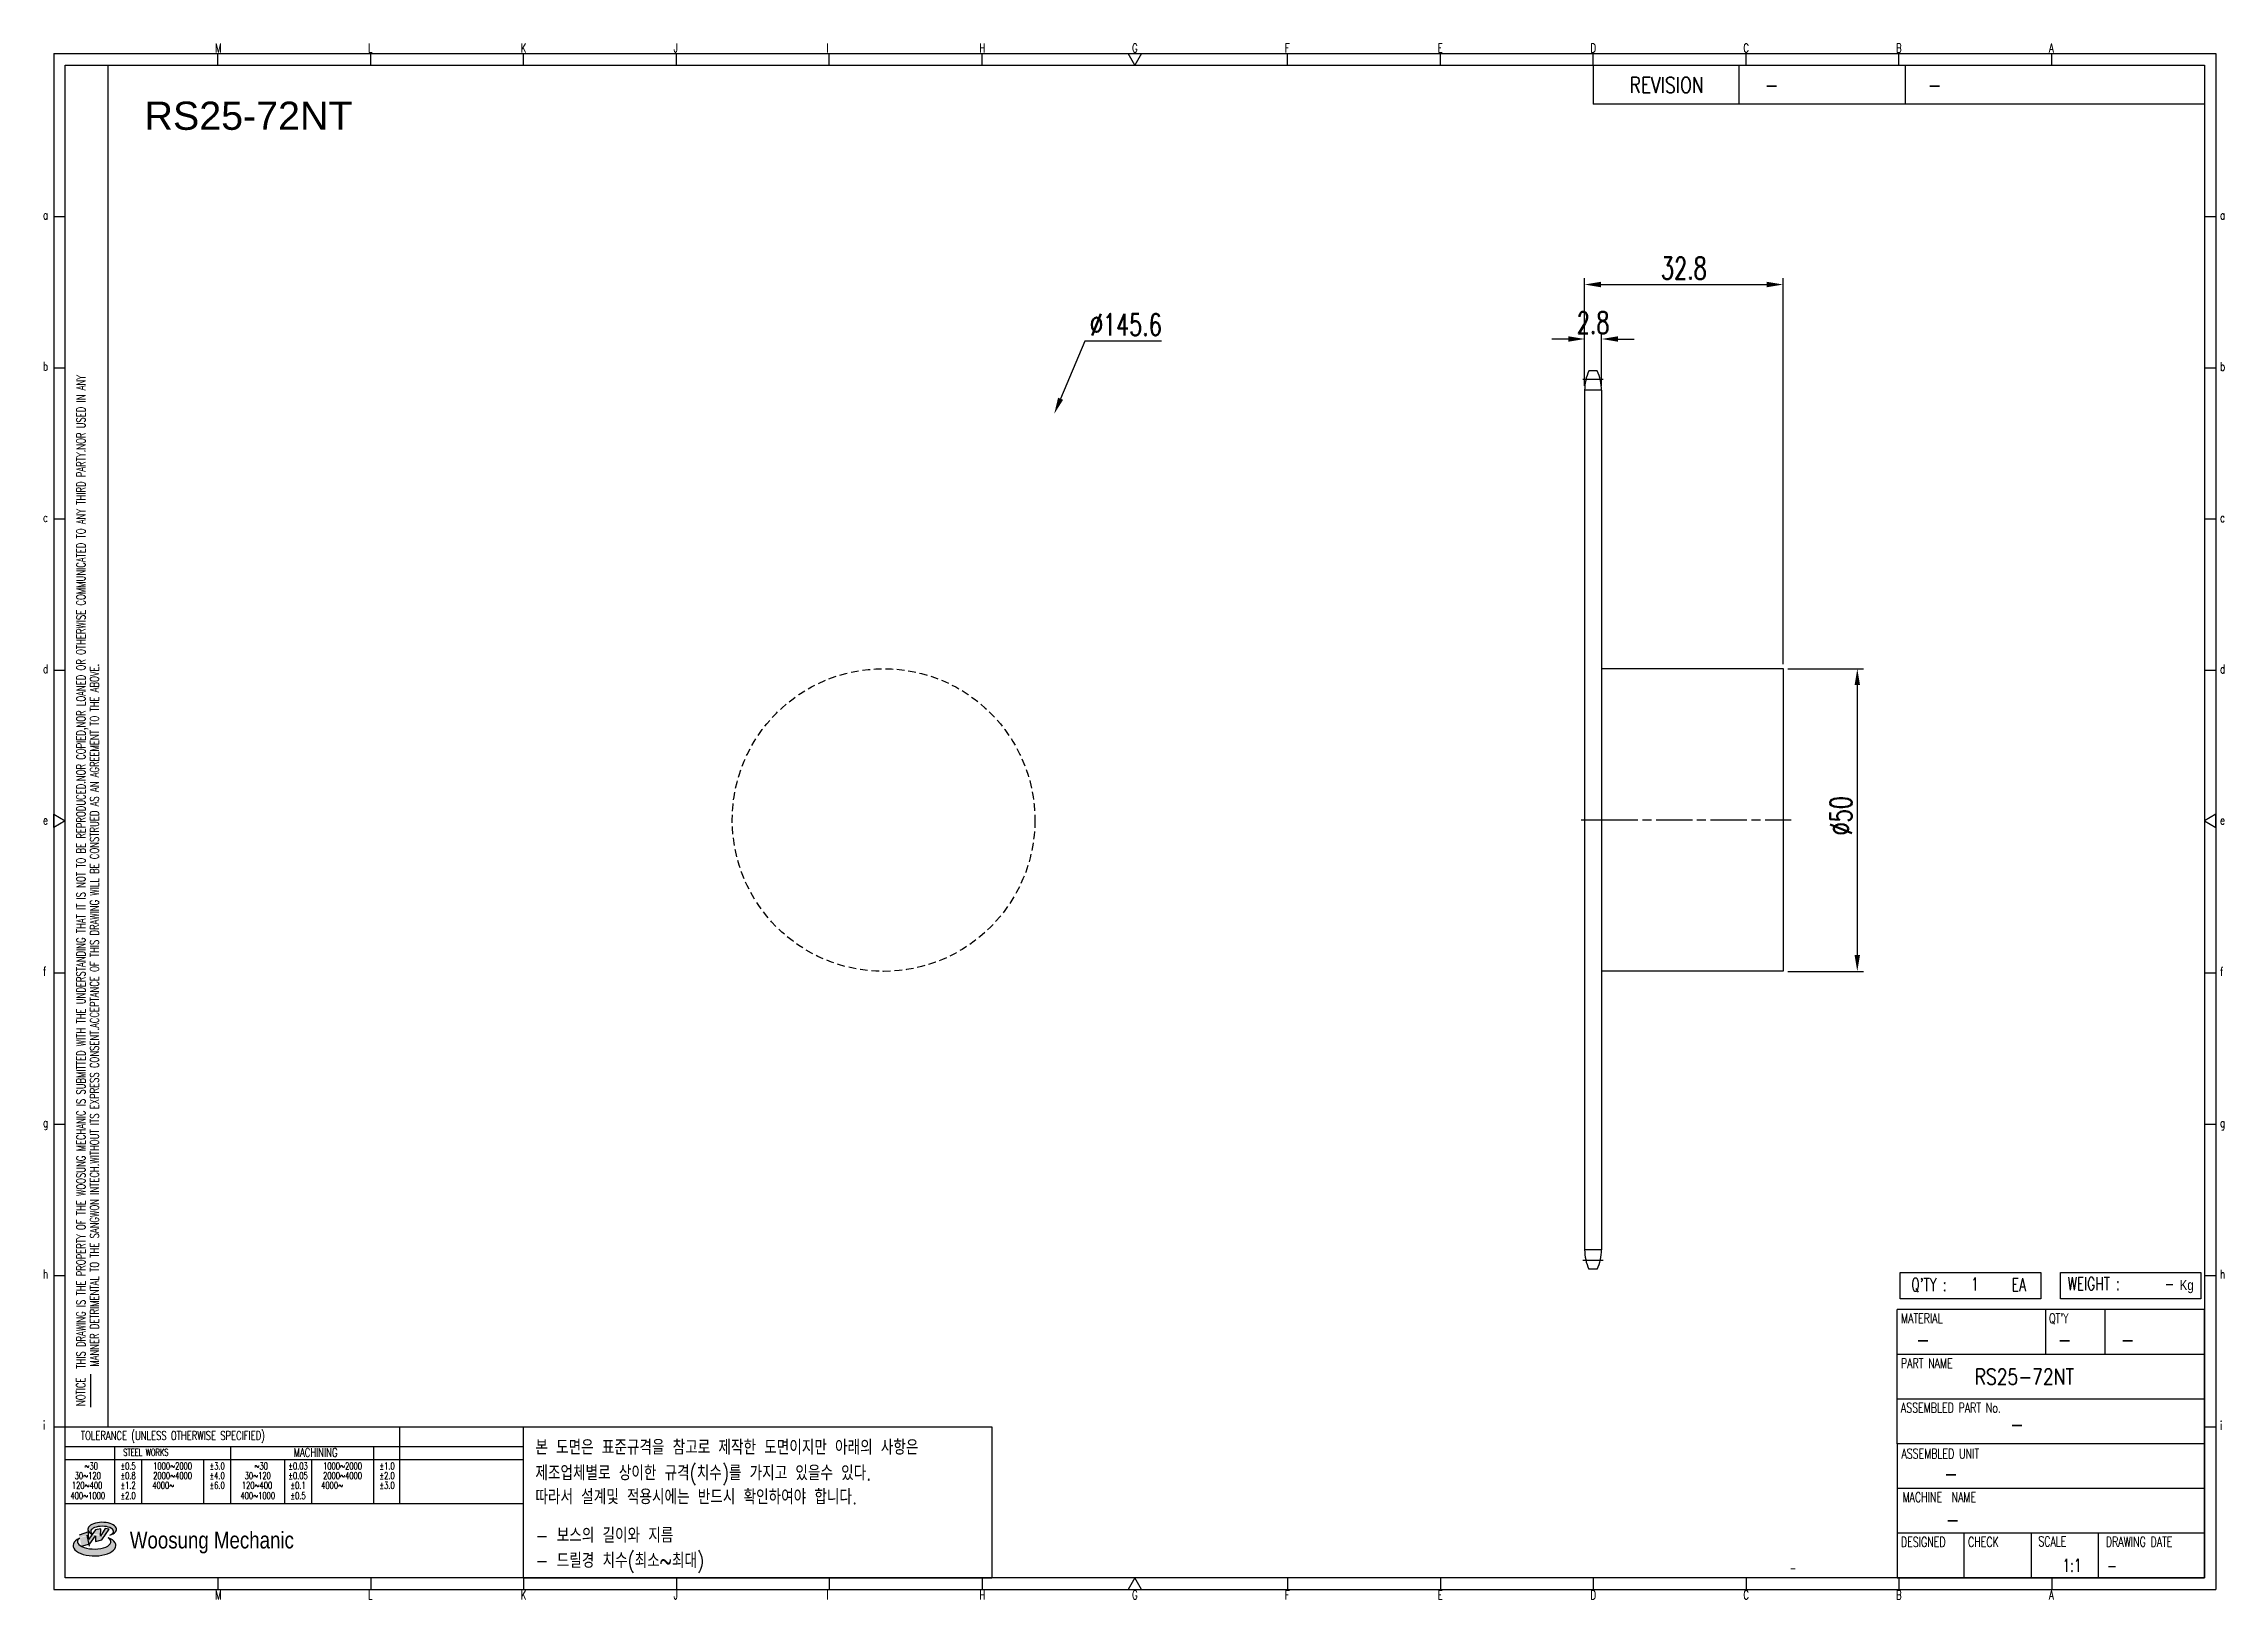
# Model space of a CAD drawing. Header units: millimetres. Extents: x -66669 to -66309, y 2873 to 3130.
import ezdxf
from ezdxf.enums import TextEntityAlignment as Align

# ---------------------------------------------------------------- set-up
doc = ezdxf.new("R2010")
doc.units = ezdxf.units.MM
for name, pattern in [('AM_ISO02W050', [7.5, 6, -1.5]), ('AM_ISO02W050x2', [3.75, 3, -0.75]), ('AM_ISO08W050', [18, 12, -1.5, 3, -1.5]), ('AM_ISO08W050x2', [9, 6, -0.75, 1.5, -0.75]), ('HIDDEN', [9.525, 6.35, -3.175])]:
    doc.linetypes.add(name, pattern=pattern)
for name, color, linetype, lineweight in [('AM_3N', 6, 'AM_ISO02W050', 25), ('AM_7', 4, 'AM_ISO08W050', 25), ('AM_7N', 4, 'AM_ISO08W050', 25)]:
    doc.layers.add(name, color=color, linetype=linetype, lineweight=lineweight)
for name, color, linetype in [('S-DIM', 7, 'Continuous'), ('TITLE', 7, 'Continuous'), ('도면레이아웃', 7, 'Continuous')]:
    doc.layers.add(name, color=color, linetype=linetype)
doc.styles.add('HAN', font='ROMANS.shx', dxfattribs={"width": 0.7, "bigfont": 'whgtxt.shx'})
doc.styles.add('HKD_ST2', font='romans.shx', dxfattribs={"width": 0.7, "height": 4, "bigfont": '@extfont2.shx'})
doc.styles.add('HSG', font='SIMPLEX.shx', dxfattribs={"width": 0.7, "bigfont": 'HSG.shx'})
doc.styles.add('ROMANS', font='romans.shx', dxfattribs={"width": 0.7, "bigfont": 'whgtxt.shx'})
doc.styles.add('SLDTEXTSTYLE4', font='arial.ttf', dxfattribs={"width": 0.8})
doc.styles.get("Standard").update_dxf_attribs({"font": 'arial.ttf'})
doc.dimstyles.new('APP4.5', dxfattribs={"dimscale": 1.5, "dimtxt": 2.4, "dimasz": 1.8, "dimexe": 0.7, "dimexo": 0.5, "dimgap": 0.6, "dimtad": 1, "dimtoh": 1, "dimdec": 1, "dimrnd": 0.01, "dimzin": 9, "dimdsep": 46, "dimtxsty": 'HSG', "dimcen": 0, "dimclrd": 1, "dimclre": 1, "dimclrt": 256, "dimazin": 2, "dimtp": 1, "dimtm": 1, "dimtfac": 0.5, "dimtdec": 1, "dimtofl": 0, "dimtmove": 0, "dimatfit": 3, "dimfxl": 0.7, "dimtvp": 1, "dimtolj": 2, "dimlwd": -1, "dimlwe": -1, "dimarcsym": 0})

# ---------------------------------------------------------------- blocks, each defined once
blk = doc.blocks.new('fuyjgdhj')
for p, q in [((-66198.52, 424.71), (-66168.52, 424.71)), ((-66168.52, 424.71), (-66168.52, 374.71)), ((-66168.52, 374.71), (-66198.52, 374.71))]:
    blk.add_line(p, q)
at = {"layer": 'AM_7N', "linetype": 'AM_ISO08W050x2'}
blk.add_line((-66198.52, 399.71), (-66167.17, 399.71), dxfattribs=at)
blk = doc.blocks.new('SUYWSHJH')
at = {"layer": '도면레이아웃'}
h = blk.add_hatch(color=10, dxfattribs=at)
h.paths.add_polyline_path([(1.544, 35.177), (1.554, 34.966), (1.779, 35.034), (2.054, 35.422), (1.908, 35.446), (1.728, 35.167), (1.741, 35.439), (1.547, 35.405), (1.292, 35.041), (1.295, 35.33), (0.943, 35.208), (1.03, 34.8), (1.336, 34.885)])
edge = h.paths.add_edge_path()
edge.add_ellipse((1.795, 35.421), major_axis=(-0.53, 0), ratio=0.487785, start_angle=122.36065, end_angle=403.39574)
edge.add_line((1.411, 35.244), (1.419, 35.261))
edge.add_ellipse((1.798, 35.344), major_axis=(-0.423, 0), ratio=0.444396, start_angle=131.58977, end_angle=386.19408, ccw=False)
edge = h.paths.add_edge_path()
edge.add_ellipse((1.512, 34.815), major_axis=(-0.793, 0), ratio=0.480113, start_angle=314.67633, end_angle=590.85213)
edge.add_ellipse((1.501, 34.958), major_axis=(-0.62, 0), ratio=0.43311, start_angle=331.7024, end_angle=574.42495, ccw=False)
for p, q in [((0, 90.118), (80.15, 90.118)), ((0, 90.118), (0, 33.191)), ((6.089, 89.693), (6.089, 90.118)), ((11.753, 89.693), (11.753, 90.118)), ((17.418, 89.693), (17.418, 90.118)), ((23.082, 89.693), (23.082, 90.118)), ((28.746, 89.693), (28.746, 90.118)), ((34.411, 89.693), (34.411, 90.118)), ((45.739, 89.693), (45.739, 90.118)), ((51.404, 89.693), (51.404, 90.118)), ((57.068, 89.693), (57.068, 90.118)), ((62.732, 89.693), (62.732, 90.118)), ((68.397, 89.693), (68.397, 90.118)), ((74.061, 89.693), (74.061, 90.118)), ((80.15, 90.118), (80.15, 33.191)), ((0, 84.085), (0.425, 84.085)), ((79.725, 84.085), (80.15, 84.085)), ((0, 78.478), (0.425, 78.478)), ((79.725, 78.478), (80.15, 78.478)), ((0, 72.87), (0.425, 72.87)), ((79.725, 72.87), (80.15, 72.87)), ((0, 67.262), (0.425, 67.262)), ((79.725, 67.262), (80.15, 67.262)), ((0, 56.047), (0.425, 56.047)), ((79.725, 56.047), (80.15, 56.047)), ((0, 50.439), (0.425, 50.439)), ((79.725, 50.439), (80.15, 50.439)), ((0, 44.832), (0.425, 44.832)), ((79.725, 44.832), (80.15, 44.832)), ((1.377, 39.947), (1.377, 41.174)), ((0, 39.224), (0.425, 39.224)), ((79.725, 39.224), (80.15, 39.224)), ((0, 33.191), (80.15, 33.191)), ((6.089, 33.616), (6.089, 33.191)), ((11.753, 33.616), (11.753, 33.191)), ((17.418, 33.616), (17.418, 33.191)), ((23.082, 33.616), (23.082, 33.191)), ((28.746, 33.616), (28.746, 33.191)), ((34.411, 33.616), (34.411, 33.191)), ((45.739, 33.616), (45.739, 33.191)), ((51.404, 33.616), (51.404, 33.191)), ((57.068, 33.616), (57.068, 33.191)), ((62.732, 33.616), (62.732, 33.191)), ((68.397, 33.616), (68.397, 33.191)), ((74.061, 33.616), (74.061, 33.191))]:
    blk.add_line(p, q)
at = {"color": 2}
for p, q in [((2.017, 39.224), (2.017, 89.693)), ((0.425, 39.224), (17.418, 39.224)), ((12.816, 39.224), (12.816, 36.382)), ((17.418, 33.616), (17.418, 39.224)), ((0.425, 38.487), (17.418, 38.487)), ((0.425, 38.012), (17.418, 38.012)), ((2.257, 38.487), (2.257, 36.382)), ((3.257, 38.012), (3.257, 36.382)), ((5.557, 38.012), (5.557, 36.382)), ((6.557, 38.5), (6.557, 36.382)), ((8.557, 38.012), (8.557, 36.382)), ((9.557, 38.026), (9.557, 36.382)), ((11.857, 38.487), (11.857, 36.382)), ((0.425, 36.382), (17.418, 36.382))]:
    blk.add_line(p, q, dxfattribs=at)
at = {"color": 6, "ltscale": 0.5}
for p, q in [((57.068, 89.693), (57.068, 88.246)), ((62.47, 89.693), (62.47, 88.246)), ((68.635, 89.693), (68.635, 88.246)), ((79.725, 88.246), (57.068, 88.246)), ((68.336, 38.59), (68.336, 43.563)), ((79.725, 43.563), (68.336, 43.563)), ((73.827, 43.563), (73.827, 41.905)), ((76.037, 43.563), (76.037, 41.905)), ((79.725, 38.59), (79.725, 43.563)), ((79.725, 41.905), (68.336, 41.905)), ((79.725, 40.248), (68.336, 40.248)), ((68.336, 38.59), (68.336, 33.616)), ((79.725, 38.59), (68.336, 38.59)), ((79.725, 33.616), (79.725, 38.59)), ((79.725, 36.932), (68.336, 36.932)), ((79.725, 35.274), (68.336, 35.274)), ((70.822, 33.616), (70.822, 35.274)), ((73.309, 33.616), (73.309, 35.274)), ((75.796, 33.616), (75.796, 35.274)), ((68.336, 33.616), (79.725, 33.616))]:
    blk.add_line(p, q, dxfattribs=at)
for points in [[(40.075, 89.693), (39.83, 90.118), (40.32, 90.118)], [(0.425, 89.693), (79.725, 89.693), (79.725, 33.616), (0.425, 33.616)], [(0.425, 61.679), (0, 61.433), (0, 61.924)], [(79.725, 61.679), (80.15, 61.433), (80.15, 61.924)], [(40.075, 33.616), (39.83, 33.191), (40.32, 33.191)]]:
    blk.add_lwpolyline(points, close=True)
at = {"layer": 'TITLE', "color": 20}
for p, q in [((68.449, 43.961), (68.449, 44.936)), ((68.449, 44.936), (73.654, 44.936)), ((73.654, 44.936), (73.654, 43.961)), ((74.39, 43.961), (74.39, 44.936)), ((74.39, 44.936), (79.595, 44.936)), ((79.595, 44.936), (79.595, 43.961)), ((73.654, 43.961), (68.449, 43.961)), ((79.595, 43.961), (74.39, 43.961))]:
    blk.add_line(p, q, dxfattribs=at)
at = {"layer": '도면레이아웃'}
for p, q in [((1.295, 35.33), (0.943, 35.208)), ((1.03, 34.8), (1.336, 34.885)), ((1.224, 35.208), (1.311, 34.8)), ((1.224, 35.208), (1.224, 35.208)), ((1.547, 35.405), (1.292, 35.041)), ((1.292, 35.041), (1.295, 35.33)), ((1.336, 34.885), (1.544, 35.177)), ((1.419, 35.261), (1.411, 35.244)), ((1.544, 35.177), (1.554, 34.966)), ((1.741, 35.439), (1.547, 35.405)), ((1.554, 34.966), (1.779, 35.034)), ((1.908, 35.446), (1.728, 35.167)), ((1.728, 35.167), (1.741, 35.439)), ((1.779, 35.034), (2.054, 35.422)), ((2.054, 35.422), (1.908, 35.446))]:
    blk.add_line(p, q, dxfattribs=at)
for centre, major_axis, ratio, start_param, end_param in [((1.795, 35.421), (-0.53, 0), 0.487785, 2.135596, 7.040584), ((1.512, 34.815), (-0.793, 0), 0.480113, 5.492138, 10.312315), ((1.501, 34.958), (-0.62, 0), 0.43311, 5.789299, 10.025607), ((1.798, 35.344), (-0.423, 0), 0.444396, 2.296675, 6.740358)]:
    blk.add_ellipse(centre, major_axis=major_axis, ratio=ratio, start_param=start_param, end_param=end_param, dxfattribs=at)
at = {"color": 4, "style": 'HKD_ST2', "width": 0.7}
for s, p in [('M', (5.988, 90.164)), ('L', (11.652, 90.164)), ('K', (17.316, 90.164)), ('J', (22.981, 90.164)), ('I', (28.645, 90.164)), ('H', (34.309, 90.164)), ('G', (39.974, 90.164)), ('F', (45.638, 90.164)), ('E', (51.302, 90.164)), ('D', (56.967, 90.164)), ('C', (62.631, 90.164)), ('B', (68.295, 90.164)), ('A', (73.96, 90.164)), ('a', (-0.395, 83.976)), ('a', (80.305, 83.97)), ('b', (-0.395, 78.368)), ('b', (80.305, 78.362)), ('c', (-0.395, 72.76)), ('c', (80.305, 72.754)), ('d', (-0.395, 67.153)), ('d', (80.305, 67.147)), ('e', (-0.395, 61.545)), ('e', (80.305, 61.539)), ('f', (-0.395, 55.937)), ('f', (80.305, 55.931)), ('g', (-0.395, 50.33)), ('g', (80.305, 50.324)), ('h', (-0.395, 44.722)), ('h', (80.305, 44.716)), ('i', (-0.395, 39.114)), ('i', (80.305, 39.108)), ('M', (5.988, 32.824)), ('L', (11.652, 32.824)), ('K', (17.316, 32.824)), ('J', (22.981, 32.824)), ('I', (28.645, 32.824)), ('H', (34.309, 32.824)), ('G', (39.974, 32.824)), ('F', (45.638, 32.824)), ('E', (51.302, 32.824)), ('D', (56.967, 32.824)), ('C', (62.631, 32.824)), ('B', (68.295, 32.824)), ('A', (73.96, 32.824))]:
    blk.add_text(s, height=0.326, dxfattribs=at).set_placement(p)
for s, height, style, width, p in [('REVISION', 0.5806, 'HAN', 0.8, (58.415, 88.664)), ('-', 0.581, 'HAN', 0.8, (63.426, 88.664)), ('-', 0.581, 'HAN', 0.8, (69.468, 88.664)), ("Q'TY : ", 0.4746, 'HKD_ST2', 0.7, (68.857, 44.253)), ('1', 0.475, 'HKD_ST2', 0.7, (71.071, 44.275)), ('EA', 0.4746, 'HKD_ST2', 0.7, (72.578, 44.253)), ('WEIGHT : ', 0.4746, 'HKD_ST2', 0.7, (74.65, 44.286)), ('-', 0.581, 'HAN', 0.8, (69.029, 42.157)), ('-', 0.581, 'HAN', 0.8, (74.289, 42.157)), ('-', 0.581, 'HAN', 0.8, (76.623, 42.157)), ('-', 0.581, 'HAN', 0.8, (72.515, 39.013)), ('-', 0.581, 'HAN', 0.8, (70.067, 37.189)), ('-', 0.581, 'HAN', 0.8, (70.126, 35.48)), ('1:1', 0.4746, 'HKD_ST2', 0.7, (74.458, 33.848)), ('-', 0.475, 'HKD_ST2', 0.7, (76.112, 33.837))]:
    blk.add_text(s, height=height, dxfattribs=dict(style=style, width=width)).set_placement(p)
at = {"color": 2, "style": 'HKD_ST2', "width": 0.7}
for s, p in [(' THIS DRAWING IS THE PROPERTY OF THE WOOSUNG MECHANIC IS SUBMITTED WITH THE UNDERSTANDING THAT IT IS NOT TO BE REPRODUCED.NOR COPIED,NOR LOANED OR OTHERWISE COMMUNICATED TO ANY THIRD PARTY.NOR USED IN ANY', (1.173, 41.217)), ('MANNER DETRIMENTAL TO THE SANGWON INTECH.WITHOUT ITS EXPRESS CONSENT.ACCEPTANCE OF THIS DRAWING WILL BE CONSTRUED AS AN AGREEMENT TO THE ABOVE.', (1.672, 41.447))]:
    blk.add_text(s, height=0.326266, rotation=90, dxfattribs=at).set_placement(p)
at = {"style": 'HKD_ST2', "width": 0.7}
blk.add_text('-', height=0.475, dxfattribs=at).set_placement((78.613, 44.286), align=Align.RIGHT)
at = {"color": 4, "style": 'HKD_ST2', "width": 0.7}
for s, height, p in [('MATERIAL', 0.3651, (68.474, 43.425)), ("QT'Y", 0.3651, (73.965, 43.425)), ('PART NAME', 0.3651, (68.474, 41.756)), ('ASSEMBLED PART No.', 0.36511, (68.474, 40.109)), ('ASSEMBLED UNIT', 0.36511, (68.49, 38.408)), ('MACHINE  NAME', 0.36511, (68.532, 36.794)), ('DESIGNED', 0.3651, (68.474, 35.136)), ('CHECK', 0.3651, (70.961, 35.136)), ('SCALE', 0.3651, (73.566, 35.153)), ('DRAWING DATE', 0.36511, (76.071, 35.141))]:
    blk.add_text(s, height=height, dxfattribs=at).set_placement(p, align=Align.TOP_LEFT)
at = {"style": 'HKD_ST2', "width": 0.7}
blk.add_text('NOTICE', height=0.3263, rotation=90, dxfattribs=at).set_placement((1.163, 39.988))
for s, height, style, width, p in [('TOLERANCE (UNLESS OTHERWISE SPECIFIED)', 0.32627, 'HKD_ST2', 0.7, (4.417, 38.896)), ('-', 0.326, 'ROMANS', 0.65, (64.469, 33.975))]:
    blk.add_text(s, height=height, dxfattribs=dict(style=style, width=width)).set_placement(p, align=Align.MIDDLE_CENTER)
at = {"color": 4, "style": 'HKD_ST2', "width": 0.7}
for s, height, p in [('STEEL WORKS', 0.26101, (3.416, 38.268)), ('MACHINING', 0.3263, (9.707, 38.27)), ('%%P0.5', 0.261, (2.757, 37.762)), ('%%P0.8', 0.261, (2.757, 37.411)), ('%%P3.0', 0.261, (6.057, 37.762)), ('%%P4.0', 0.261, (6.057, 37.411)), ('%%P0.03', 0.261, (9.057, 37.762)), ('%%P0.05', 0.261, (9.057, 37.411)), ('%%P1.0', 0.261, (12.357, 37.762)), ('%%P2.0', 0.261, (12.357, 37.411)), ('%%P1.2', 0.261, (2.757, 37.045)), ('%%P2.0', 0.261, (2.757, 36.67)), ('%%P6.0', 0.261, (6.057, 37.045)), ('%%P0.1', 0.261, (9.057, 37.045)), ('%%P0.5', 0.261, (9.057, 36.67)), ('%%P3.0', 0.261, (12.357, 37.045))]:
    blk.add_text(s, height=height, dxfattribs=at).set_placement(p, align=Align.MIDDLE)
for s, height, p in [('30%%126120', 0.261, (1.263, 37.411)), ('%%12630', 0.261, (1.389, 37.762)), ('2000%%1264000', 0.26101, (4.407, 37.411)), ('1000%%1262000', 0.26101, (4.407, 37.762)), ('30%%126120', 0.261, (7.563, 37.411)), ('%%12630', 0.261, (7.689, 37.762)), ('2000%%1264000', 0.26101, (10.707, 37.411)), ('1000%%1262000', 0.26101, (10.707, 37.762)), ('400%%1261000', 0.26101, (1.263, 36.67)), ('120%%126400', 0.26101, (1.237, 37.045)), ('4000%%126', 0.261, (4.061, 37.045)), ('400%%1261000', 0.26101, (7.563, 36.67)), ('120%%126400', 0.26101, (7.537, 37.045)), ('4000%%126', 0.261, (10.321, 37.045))]:
    blk.add_text(s, height=height, dxfattribs=at).set_placement(p, align=Align.MIDDLE_CENTER)
at = {"color": 1, "style": 'SLDTEXTSTYLE4', "width": 0.8}
blk.add_text('Woosung Mechanic', height=0.61957, dxfattribs=at).set_placement((2.822, 34.711))
at = {"layer": 'TITLE', "width": 0.8}
blk.add_text('Kg', height=0.3789, dxfattribs=at).set_placement((78.807, 44.286))
blk = doc.blocks.new('*D19')
at = {"layer": 'Defpoints', "color": 0, "transparency": 16777216}
for p in [(-66411.83, 3081.04), (-66414.63, 3072.56), (-66411.83, 3072.56)]:
    blk.add_point(p, dxfattribs=at)
at = {"layer": 'S-DIM', "color": 1, "transparency": 16777216}
for p, q in [((-66417.33, 3081.04), (-66420.03, 3081.04)), ((-66414.63, 3073.31), (-66414.63, 3082.09)), ((-66411.83, 3073.31), (-66411.83, 3082.09)), ((-66409.13, 3081.04), (-66406.43, 3081.04))]:
    blk.add_line(p, q, dxfattribs=at)
for points in [[(-66417.33, 3081.49), (-66417.33, 3080.59), (-66414.63, 3081.04)], [(-66409.13, 3081.49), (-66409.13, 3080.59), (-66411.83, 3081.04)]]:
    blk.add_solid(points, dxfattribs=at)
at = {"layer": 'S-DIM', "transparency": 16777216, "insert": (-66413.23, 3083.74), "char_height": 3.6, "attachment_point": 5, "style": 'HSG'}
blk.add_mtext('\\A2;2.8', dxfattribs=at)
blk = doc.blocks.new('*D20')
at = {"layer": 'Defpoints', "color": 0, "transparency": 16777216}
for p in [(-66381.83, 3090.04), (-66414.63, 3072.56), (-66381.83, 3026.57)]:
    blk.add_point(p, dxfattribs=at)
at = {"layer": 'S-DIM', "color": 1, "transparency": 16777216}
for p, q in [((-66414.63, 3073.31), (-66414.63, 3091.09)), ((-66411.93, 3090.04), (-66384.53, 3090.04)), ((-66381.83, 3027.32), (-66381.83, 3091.09))]:
    blk.add_line(p, q, dxfattribs=at)
for points in [[(-66411.93, 3090.49), (-66411.93, 3089.59), (-66414.63, 3090.04)], [(-66384.53, 3090.49), (-66384.53, 3089.59), (-66381.83, 3090.04)]]:
    blk.add_solid(points, dxfattribs=at)
at = {"layer": 'S-DIM', "transparency": 16777216, "insert": (-66398.23, 3092.74), "char_height": 3.6, "attachment_point": 5, "style": 'HSG'}
blk.add_mtext('\\A2;32.8', dxfattribs=at)
blk = doc.blocks.new('*D21')
at = {"layer": 'Defpoints', "color": 0, "transparency": 16777216}
for p in [(-66381.83, 3026.57), (-66381.83, 2976.57), (-66369.58, 2976.57)]:
    blk.add_point(p, dxfattribs=at)
at = {"layer": 'S-DIM', "color": 1, "transparency": 16777216}
for p, q in [((-66381.08, 3026.57), (-66368.53, 3026.57)), ((-66369.58, 3023.87), (-66369.58, 2979.27)), ((-66381.08, 2976.57), (-66368.53, 2976.57))]:
    blk.add_line(p, q, dxfattribs=at)
for points in [[(-66370.03, 3023.87), (-66369.13, 3023.87), (-66369.58, 3026.57)], [(-66370.03, 2979.27), (-66369.13, 2979.27), (-66369.58, 2976.57)]]:
    blk.add_solid(points, dxfattribs=at)
at = {"layer": 'S-DIM', "transparency": 16777216, "insert": (-66372.28, 3002.27), "char_height": 3.6, "attachment_point": 5, "rotation": 90, "style": 'HSG'}
blk.add_mtext('\\A2;%%c50', dxfattribs=at)
blk = doc.blocks.new('*D22')
at = {"layer": 'Defpoints', "color": 0, "transparency": 16777216}
for p in [(-66502.26, 3068.68), (-66558.66, 2934.47)]:
    blk.add_point(p, dxfattribs=at)
at = {"layer": 'S-DIM', "color": 1, "transparency": 16777216}
for p, q in [((-66497.21, 3080.7), (-66501.22, 3071.16)), ((-66484.55, 3080.7), (-66497.21, 3080.7))]:
    blk.add_line(p, q, dxfattribs=at)
blk.add_solid([(-66501.63, 3071.34), (-66500.8, 3070.99), (-66502.26, 3068.68)], dxfattribs=at)
at = {"layer": 'S-DIM', "transparency": 16777216, "insert": (-66490.43, 3083.4), "char_height": 3.6, "attachment_point": 5, "style": 'HSG'}
blk.add_mtext('\\A2;∅145.6', dxfattribs=at)

msp = doc.modelspace()

# ---------------------------------------------------------------- linework, layer by layer
for p, q in [((-66412.54, 3075.76), (-66413.92, 3075.76)), ((-66414.63, 3072.56), (-66414.63, 2930.58)), ((-66411.83, 3072.56), (-66411.83, 2930.58)), ((-66412.54, 2927.38), (-66413.92, 2927.38))]:
    msp.add_line(p, q)
at = {"color": 4}
msp.add_lwpolyline([(-66589.93, 2901.34), (-66512.55, 2901.34), (-66512.55, 2876.34), (-66589.93, 2876.34)], close=True, dxfattribs=at)
at = {"color": 2, "linetype": 'HIDDEN', "ltscale": 0.2}
msp.add_circle((-66530.46, 3001.57), 25, dxfattribs=at)
for centre, start, end in [((-66407.03, 3072.56), 155.0989, 180), ((-66419.43, 3072.56), 0, 24.9011), ((-66407.03, 2930.58), 180, 204.9011), ((-66419.43, 2930.58), 335.0989, 0)]:
    msp.add_arc(centre, 7.6, start, end)
at = {"layer": 'AM_3N', "linetype": 'AM_ISO02W050x2'}
for p, q in [((-66411.83, 3072.56), (-66414.63, 3072.56)), ((-66411.83, 2930.58), (-66414.63, 2930.58))]:
    msp.add_line(p, q, dxfattribs=at)
at = {"layer": 'AM_7', "linetype": 'AM_ISO08W050x2'}
for p, q in [((-66411.56, 3074.36), (-66414.94, 3074.36)), ((-66411.25, 3001.57), (-66415.21, 3001.57)), ((-66411.56, 2928.78), (-66414.94, 2928.78))]:
    msp.add_line(p, q, dxfattribs=at)

# ---------------------------------------------------------------- block references
at = {"xscale": 4.457226964544641, "yscale": 4.457226964544641, "zscale": 4.457226964544641}
msp.add_blockref('SUYWSHJH', (-66667.57, 2726.51), dxfattribs=at)
msp.add_blockref('fuyjgdhj', (-213.31, 2601.87))

# ---------------------------------------------------------------- texts
at = {"color": 2}
msp.add_text('RS25-72NT', height=4.657, dxfattribs=at).set_placement((-66652.56, 3115.6))
at = {"style": 'HAN', "width": 0.8}
msp.add_text('RS25-72NT', height=2.588, dxfattribs=at).set_placement((-66350.18, 2908.3))
at = {"color": 4, "style": 'HAN', "width": 0.8}
for s, p in [('본 도면은 표준규격을 참고로 제작한 도면이지만 아래의 사항은', (-66587.99, 2896.71)), ('제조업체별로 상이한 규격(치수)를 가지고 있을수 있다.', (-66587.99, 2892.47)), ('따라서 설계및 적용시에는 반드시 확인하여야 합니다.', (-66587.99, 2888.52)), ('- 보스의 길이와 지름', (-66587.99, 2882.17)), ('- 드릴경 치수(최소~최대)', (-66587.99, 2878))]:
    msp.add_text(s, height=2.4486, dxfattribs=at).set_placement(p)

# ---------------------------------------------------------------- dimensions: what is measured, and where the dimension line sits
at = {"layer": 'S-DIM'}
dim = msp.add_linear_dim(base=(-66381.83, 3090.04), p1=(-66414.63, 3072.56), p2=(-66381.83, 3026.57), dimstyle='APP4.5', dxfattribs=at)
dim.commit()
dim.dimension.update_dxf_attribs({"geometry": '*D20', "text_midpoint": (-66398.23, 3092.74)})
dim = msp.add_diameter_dim_2p(p1=(-66558.66, 2934.47), p2=(-66502.26, 3068.68), dimstyle='APP4.5', dxfattribs=at)
dim.commit()
dim.dimension.update_dxf_attribs({"geometry": '*D22', "text_midpoint": (-66490.43, 3080.7), "dimtype": 163})
dim = msp.add_linear_dim(base=(-66411.83, 3081.04), p1=(-66414.63, 3072.56), p2=(-66411.83, 3072.56), dimstyle='APP4.5', dxfattribs=at)
dim.commit()
dim.dimension.update_dxf_attribs({"geometry": '*D19', "text_midpoint": (-66413.23, 3081.04), "dimtype": 160})
dim = msp.add_linear_dim(base=(-66369.58, 2976.57), p1=(-66381.83, 3026.57), p2=(-66381.83, 2976.57), angle=90, text='%%c<>', dimstyle='APP4.5', dxfattribs=at)
dim.commit()
dim.dimension.update_dxf_attribs({"geometry": '*D21', "text_midpoint": (-66369.58, 3002.27), "dimtype": 160})

doc.saveas('drawing.dxf')
